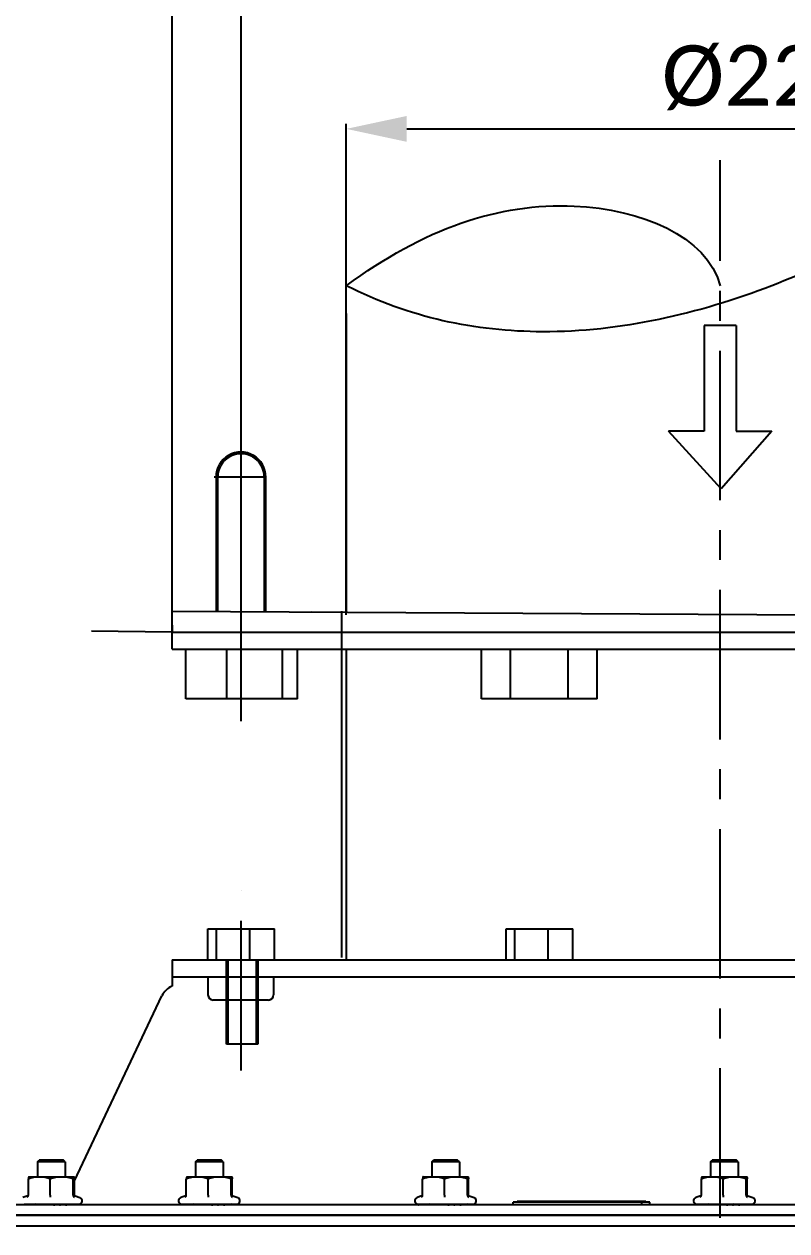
# Model space of a CAD drawing. Header units: millimetres. Extents: x 242 to 4341, y -255 to 3233.
# Drawn here: x 535.1 to 756.1, y 21.3 to 371 of the extents above; entities that cross this region are included whole.
import ezdxf

# ---------------------------------------------------------------- set-up
doc = ezdxf.new("R2010")
doc.units = ezdxf.units.MM
doc.header["$LTSCALE"] = 115.5
doc.header["$PDMODE"] = 3
doc.header["$PDSIZE"] = 8
doc.linetypes.add('CENTER', pattern=[0.6, 0.375, -0.075, 0.075, -0.075])
doc.layers.get('0').update_dxf_attribs({"linetype": 'CONTINUOUS'})
doc.layers.get('Defpoints').update_dxf_attribs({"linetype": 'CONTINUOUS'})
doc.layers.add('02___PRT_ALL_AXES', color=7, linetype='CONTINUOUS')
doc.styles.get("Standard").update_dxf_attribs({"font": 'calibri.ttf'})
doc.dimstyles.new('DIMSTYLE_1', dxfattribs={"dimtxt": 17.5, "dimasz": 17.5, "dimexe": 1.5, "dimexo": 1, "dimgap": 0.875, "dimtad": 1, "dimdec": 0, "dimdsep": 46, "dimtxsty": 'Standard', "dimblk": '_FILLED', "dimblk1": '_FILLED', "dimblk2": '_FILLED', "dimcen": 0.09, "dimazin": 2, "dimtp": 0.01, "dimtm": 0.01, "dimtfac": 1, "dimtdec": 0, "dimtofl": 0, "dimtmove": 0, "dimatfit": 3, "dimldrblk": '_FILLED', "dimfxl": 1, "dimtolj": 1, "dimarcsym": 0})
doc.dimstyles.new('DIMSTYLE_2', dxfattribs={"dimtxt": 17.5, "dimasz": 17.5, "dimexe": 1.5, "dimexo": 1, "dimgap": 0.875, "dimtad": 1, "dimdsep": 46, "dimtxsty": 'Standard', "dimblk": '_FILLED', "dimblk1": '_FILLED', "dimblk2": '_FILLED', "dimcen": 0.09, "dimazin": 2, "dimtp": 0.01, "dimtm": 0.01, "dimtfac": 1, "dimtofl": 0, "dimtmove": 0, "dimatfit": 3, "dimldrblk": '_FILLED', "dimfxl": 1, "dimtolj": 1, "dimarcsym": 0})

# ---------------------------------------------------------------- blocks, each defined once
blk = doc.blocks.new('_FILLED')
at = {"color": 0, "linetype": 'ByBlock'}
blk.add_solid([(0, 0), (-1, 0.214), (-1, -0.214)], dxfattribs=at)
blk = doc.blocks.new('*D459')
at = {"color": 0, "linetype": 'Continuous', "lineweight": -2}
for p, q in [((577.93, 199.85), (577.93, 452.35)), ((897.93, 199.85), (897.93, 452.35)), ((880.43, 450.85), (595.43, 450.85))]:
    blk.add_line(p, q, dxfattribs=at)
at = {"layer": 'Defpoints', "color": 0}
for p in [(577.93, 450.85), (577.93, 198.85), (897.93, 198.85)]:
    blk.add_point(p, dxfattribs=at)
at = {"color": 0, "linetype": 'ByBlock', "lineweight": -2, "xscale": 17.5, "yscale": 17.5, "zscale": 17.5, "rotation": 180}
blk.add_blockref('_FILLED', (577.93, 450.85), dxfattribs=at)
at = {"color": 0, "linetype": 'ByBlock', "lineweight": -2, "xscale": 17.5, "yscale": 17.5, "zscale": 17.5}
blk.add_blockref('_FILLED', (897.93, 450.85), dxfattribs=at)
at = {"color": 0, "insert": (749.6, 475.06), "char_height": 17.5, "attachment_point": 2, "line_spacing_factor": 0.9}
blk.add_mtext('\\A1;%%c320', dxfattribs=at)
blk = doc.blocks.new('*D461')
at = {"color": 0, "linetype": 'Continuous', "lineweight": -2}
for p, q in [((597.93, 169.03), (597.93, 396.72)), ((860.43, 395.22), (615.43, 395.22)), ((877.93, 165.45), (877.93, 396.72))]:
    blk.add_line(p, q, dxfattribs=at)
at = {"layer": 'Defpoints', "color": 0}
for p in [(597.93, 395.22), (597.93, 168.03), (877.93, 164.45)]:
    blk.add_point(p, dxfattribs=at)
at = {"color": 0, "linetype": 'ByBlock', "lineweight": -2, "xscale": 17.5, "yscale": 17.5, "zscale": 17.5}
for p, rotation in [((597.93, 395.22), 180), ((877.93, 395.22), 359.9999999999999)]:
    blk.add_blockref('_FILLED', p, dxfattribs=dict(at, rotation=rotation))
at = {"color": 0, "insert": (760.25, 419.43), "char_height": 17.5, "attachment_point": 2, "line_spacing_factor": 0.9}
blk.add_mtext('\\A1;%%c280', dxfattribs=at)
blk = doc.blocks.new('*D463')
at = {"color": 0, "linetype": 'Continuous', "lineweight": -2}
for p, q in [((628.43, 199.85), (628.43, 342.12)), ((645.93, 340.62), (829.93, 340.62)), ((847.43, 199.85), (847.43, 342.12))]:
    blk.add_line(p, q, dxfattribs=at)
at = {"layer": 'Defpoints', "color": 0}
for p in [(847.43, 340.62), (628.43, 198.85), (847.43, 198.85)]:
    blk.add_point(p, dxfattribs=at)
at = {"color": 0, "linetype": 'ByBlock', "lineweight": -2, "xscale": 17.5, "yscale": 17.5, "zscale": 17.5, "rotation": 180}
blk.add_blockref('_FILLED', (628.43, 340.62), dxfattribs=at)
at = {"color": 0, "linetype": 'ByBlock', "lineweight": -2, "xscale": 17.5, "yscale": 17.5, "zscale": 17.5}
blk.add_blockref('_FILLED', (847.43, 340.62), dxfattribs=at)
at = {"color": 0, "insert": (749.6, 364.83), "char_height": 17.5, "attachment_point": 2, "line_spacing_factor": 0.9}
blk.add_mtext('\\A1;%%c220', dxfattribs=at)
blk = doc.blocks.new('ARROW_2_BL0', base_point=(1103.52, 965.54))
at = {"color": 7, "linetype": 'Continuous'}
for p, q in [((1110.46, 970.17), (1110.46, 980.54)), ((1110.46, 980.54), (1127.21, 965.86)), ((1079.82, 970.17), (1079.82, 960.92)), ((1079.82, 970.17), (1110.46, 970.17)), ((1127.21, 965.86), (1110.46, 950.54)), ((1079.82, 960.92), (1110.46, 960.92)), ((1110.46, 960.92), (1110.46, 950.54))]:
    blk.add_line(p, q, dxfattribs=at)

msp = doc.modelspace()

# ---------------------------------------------------------------- linework, layer by layer
at = {"color": 0, "linetype": 'Continuous'}
for p, q in [((628.431, 200.609), (628.431, 295.183)), ((628.431, 287.092), (628.431, 200.609)), ((605.103, 239.733), (590.173, 239.754)), ((590.691, 239.768), (590.691, 200.671)), ((591.196, 200.671), (591.196, 239.753)), ((604.666, 239.734), (604.666, 200.671)), ((605.103, 200.671), (605.103, 239.733)), ((577.931, 194.849), (577.931, 200.891)), ((577.931, 200.891), (897.931, 199.103)), ((618.431, 200.665), (628.431, 200.609)), ((627.109, 100.557), (627.109, 200.891)), ((577.864, 199.103), (577.931, 194.849)), ((577.884, 194.848), (554.646, 195.068)), ((581.937, 175.449), (581.937, 189.849)), ((593.777, 175.449), (593.777, 189.849)), ((609.949, 175.449), (609.949, 189.849)), ((614.283, 175.449), (614.283, 189.849)), ((667.612, 175.449), (667.612, 189.849)), ((675.984, 175.449), (675.984, 189.849)), ((692.727, 175.449), (692.727, 189.849)), ((701.099, 175.449), (701.099, 189.849)), ((614.283, 175.449), (581.937, 175.449)), ((701.099, 175.449), (667.612, 175.449)), ((588.272, 108.849), (607.59, 108.849)), ((588.272, 99.849), (588.272, 108.849)), ((590.86, 99.849), (590.86, 108.849)), ((600.519, 99.849), (600.519, 108.849)), ((607.59, 99.849), (607.59, 108.849)), ((674.696, 108.849), (694.015, 108.849)), ((674.696, 99.849), (674.696, 108.849)), ((677.284, 99.849), (677.284, 108.849)), ((686.944, 99.849), (686.944, 108.849)), ((694.015, 99.849), (694.015, 108.849)), ((593.746, 75.467), (593.746, 99.87)), ((594.074, 99.881), (594.074, 75.478)), ((602.309, 99.841), (602.309, 75.438)), ((602.761, 99.849), (602.761, 75.446)), ((588.346, 94.849), (588.346, 89.721)), ((607.353, 94.849), (607.353, 89.721)), ((605.853, 88.221), (589.846, 88.221)), ((602.761, 75.446), (593.746, 75.467)), ((538.992, 41.349), (539.492, 41.849)), ((538.992, 41.349), (538.992, 37.049)), ((546.992, 41.349), (538.992, 41.349)), ((546.492, 41.849), (539.492, 41.849)), ((546.992, 41.349), (546.492, 41.849)), ((546.992, 41.349), (546.992, 37.049)), ((584.731, 41.349), (585.231, 41.849)), ((592.731, 41.349), (584.731, 41.349)), ((584.731, 41.349), (584.731, 37.049)), ((592.231, 41.849), (585.231, 41.849)), ((592.731, 41.349), (592.231, 41.849)), ((592.731, 41.349), (592.731, 37.049)), ((653.185, 41.349), (653.685, 41.849)), ((661.185, 41.349), (653.185, 41.349)), ((653.185, 41.349), (653.185, 37.049)), ((660.685, 41.849), (653.685, 41.849)), ((661.185, 41.349), (660.685, 41.849)), ((661.185, 41.349), (661.185, 37.049)), ((733.931, 41.349), (734.431, 41.849)), ((741.931, 41.349), (733.931, 41.349)), ((733.931, 41.349), (733.931, 37.049)), ((741.431, 41.849), (734.431, 41.849)), ((741.931, 41.349), (741.431, 41.849)), ((741.931, 41.349), (741.931, 37.049)), ((536.324, 31.656), (536.324, 36.468)), ((536.492, 37.049), (536.485, 37.045)), ((536.492, 37.049), (549.485, 37.049)), ((542.642, 31.656), (542.642, 36.468)), ((549.31, 31.656), (549.31, 36.468)), ((549.485, 37.049), (549.5, 37.044)), ((549.66, 31.656), (549.66, 36.468)), ((582.078, 31.656), (582.078, 36.468)), ((582.231, 37.049), (582.226, 37.045)), ((582.231, 37.049), (595.226, 37.049)), ((588.414, 31.656), (588.414, 36.468)), ((595.067, 31.656), (595.067, 36.468)), ((595.226, 37.049), (595.237, 37.045)), ((595.385, 31.656), (595.385, 36.468)), ((650.542, 31.656), (650.542, 36.468)), ((650.685, 37.049), (650.68, 37.046)), ((650.685, 37.049), (663.68, 37.049)), ((656.89, 31.656), (656.89, 36.468)), ((663.532, 31.656), (663.532, 36.468)), ((663.68, 37.049), (663.69, 37.046)), ((663.827, 31.662), (663.827, 36.468)), ((731.283, 31.656), (731.283, 36.468)), ((731.431, 37.049), (731.426, 37.045)), ((731.431, 37.049), (744.426, 37.049)), ((737.625, 31.656), (737.625, 36.468)), ((744.272, 31.656), (744.272, 36.468)), ((744.426, 37.049), (744.436, 37.045)), ((744.579, 31.656), (744.579, 36.468)), ((536.163, 31.529), (534.746, 31.013)), ((536.156, 31.526), (536.157, 31.526)), ((549.829, 31.526), (549.828, 31.526)), ((549.829, 31.526), (551.239, 31.013)), ((581.896, 31.527), (580.485, 31.013)), ((581.896, 31.526), (581.897, 31.527)), ((581.897, 31.527), (582.008, 31.585)), ((582.008, 31.585), (582.078, 31.65)), ((595.567, 31.526), (595.566, 31.527)), ((595.567, 31.527), (596.978, 31.013)), ((650.35, 31.527), (648.938, 31.013)), ((650.35, 31.527), (650.351, 31.527)), ((650.351, 31.527), (650.459, 31.584)), ((650.459, 31.584), (650.535, 31.652)), ((650.529, 31.54), (650.542, 31.656)), ((650.535, 31.652), (650.542, 31.662)), ((664.019, 31.527), (664.018, 31.527)), ((664.019, 31.527), (665.431, 31.013)), ((731.096, 31.527), (729.685, 31.013)), ((731.096, 31.527), (731.097, 31.527)), ((731.097, 31.527), (731.212, 31.588)), ((731.212, 31.588), (731.283, 31.656)), ((731.269, 31.536), (731.283, 31.656)), ((744.766, 31.527), (744.765, 31.527)), ((744.766, 31.527), (746.177, 31.013)), ((957.931, 28.849), (517.931, 28.849)), ((535.094, 29.049), (535.092, 28.98)), ((535.094, 29.049), (550.892, 29.049)), ((535.178, 29.049), (535.178, 28.849)), ((535.918, 29.049), (535.918, 28.849)), ((537.35, 29.049), (537.35, 28.849)), ((539.335, 29.049), (539.335, 28.849)), ((541.678, 29.049), (541.678, 28.849)), ((544.15, 29.049), (544.15, 28.849)), ((546.508, 29.049), (546.508, 28.849)), ((548.522, 29.049), (548.522, 28.849)), ((549.995, 29.049), (549.995, 28.849)), ((550.782, 29.049), (550.782, 28.849)), ((550.892, 28.981), (550.892, 29.049)), ((580.834, 29.049), (580.831, 28.967)), ((580.834, 29.049), (596.631, 29.049)), ((580.922, 29.049), (580.922, 28.849)), ((581.672, 29.049), (581.672, 28.849)), ((583.113, 29.049), (583.113, 28.849)), ((585.104, 29.049), (585.104, 28.849)), ((587.451, 29.049), (587.451, 28.849)), ((589.922, 29.049), (589.922, 28.849)), ((592.277, 29.049), (592.277, 28.849)), ((594.285, 29.049), (594.285, 28.849)), ((595.75, 29.049), (595.75, 28.849)), ((596.527, 29.049), (596.527, 28.849)), ((596.631, 28.967), (596.631, 29.049)), ((649.287, 29.049), (649.285, 28.958)), ((649.287, 29.049), (665.085, 29.049)), ((649.379, 29.049), (649.379, 28.849)), ((650.136, 29.049), (650.136, 28.849)), ((651.584, 29.049), (651.584, 28.849)), ((653.579, 29.049), (653.579, 28.849)), ((655.928, 29.049), (655.928, 28.849)), ((658.4, 29.049), (658.4, 28.849)), ((660.752, 29.049), (660.752, 28.849)), ((662.756, 29.049), (662.756, 28.849)), ((664.214, 29.049), (664.214, 28.849)), ((664.984, 29.049), (664.984, 28.849)), ((665.085, 28.958), (665.085, 29.049)), ((716.358, 29.649), (676.744, 29.649)), ((676.744, 28.849), (676.744, 29.649)), ((715.182, 29.849), (677.92, 29.849)), ((677.92, 29.849), (677.92, 29.649)), ((713.223, 29.849), (713.223, 29.649)), ((714.008, 28.849), (714.008, 29.649)), ((715.182, 29.849), (715.182, 29.649)), ((716.358, 28.849), (716.358, 29.649)), ((730.033, 29.049), (730.031, 28.962)), ((730.033, 29.049), (745.831, 29.049)), ((730.123, 29.049), (730.123, 28.849)), ((730.877, 29.049), (730.877, 28.849)), ((732.321, 29.049), (732.321, 28.849)), ((734.315, 29.049), (734.315, 28.849)), ((736.662, 29.049), (736.662, 28.849)), ((739.134, 29.049), (739.134, 28.849)), ((741.488, 29.049), (741.488, 28.849)), ((743.493, 29.049), (743.493, 28.849)), ((744.955, 29.049), (744.955, 28.849)), ((745.728, 29.049), (745.728, 28.849)), ((745.831, 28.963), (745.831, 29.049)), ((957.931, 25.849), (517.931, 25.849))]:
    msp.add_line(p, q, dxfattribs=at)
for points in [[(536.157, 31.526), (536.268, 31.585), (536.322, 31.637)], [(549.629, 31.675), (549.625, 31.683), (549.626, 31.681), (549.649, 31.649)], [(549.649, 31.649), (549.717, 31.585), (549.828, 31.526)], [(595.35, 31.7), (595.348, 31.703), (595.354, 31.691), (595.383, 31.652)], [(595.383, 31.652), (595.455, 31.585), (595.566, 31.527)], [(663.791, 31.715), (663.792, 31.714), (663.802, 31.696)], [(663.802, 31.696), (663.834, 31.652), (663.91, 31.584), (664.018, 31.527)], [(744.544, 31.706), (744.543, 31.709), (744.549, 31.698), (744.576, 31.658)], [(744.576, 31.658), (744.65, 31.588), (744.765, 31.527)]]:
    msp.add_lwpolyline(points, dxfattribs=at)
for centre, radius, start, end in [((597.897, 239.768), 7.206, 359.72251, 180), ((597.931, 239.753), 6.735, 359.83887, 180), ((589.846, 89.721), 1.5, 180, 270), ((605.853, 89.721), 1.5, 270, 0), ((535.825, 31.656), 0.5, 357.8284, 0.01137), ((550.16, 31.656), 0.5, 179.98833, 182.20157), ((581.581, 31.656), 0.497, 359.36984, 0.01494), ((595.882, 31.656), 0.498, 179.98496, 180.65889), ((543.644, 29.849), 1, 270, 300.5617), ((545.358, 29.849), 1, 270, 306.8699), ((547.042, 30.397), 1.548, 269.9779, 274.10138), ((547.046, 30.332), 1.483, 274.12297, 275.31525), ((547.184, 29.849), 1, 270, 306.8699), ((550.892, 30.061), 1.013, 270, 70), ((580.831, 30.061), 1.013, 110, 270), ((589.405, 29.849), 1, 270, 301.3414), ((591.122, 29.849), 1, 270, 306.8699), ((592.811, 30.391), 1.543, 269.9801, 273.88587), ((592.814, 30.328), 1.48, 273.90479, 275.179), ((592.948, 29.849), 1, 270, 306.8699), ((596.631, 30.061), 1.013, 270, 70), ((649.285, 30.061), 1.013, 110, 270), ((657.874, 29.849), 1, 270, 301.8907), ((659.593, 29.849), 1, 270, 306.8699), ((661.284, 30.388), 1.539, 269.98161, 273.73217), ((661.288, 30.326), 1.477, 273.74925, 275.0833), ((661.419, 29.849), 1, 270, 306.8699), ((665.085, 30.061), 1.013, 270, 70), ((730.031, 30.061), 1.013, 110, 270), ((738.612, 29.849), 1, 270, 301.6169), ((740.331, 29.849), 1, 270, 306.8699), ((742.02, 30.39), 1.541, 269.98086, 273.80898), ((742.024, 30.327), 1.478, 273.82697, 275.13097), ((742.156, 29.849), 1, 270, 306.8699), ((745.831, 30.061), 1.013, 270, 70)]:
    msp.add_arc(centre, radius, start, end, dxfattribs=at)
for points, knots in [([(628.431, 295.183), (650.644, 311.601), (692.081, 326.094), (732.794, 309.677), (736.77, 295.183)], [0, 0, 0, 0, 0.5311239, 1, 1, 1, 1]), ([(847.431, 295.183), (824.749, 306.637), (791.18, 312.636), (740.226, 289.205), (688.259, 277.3), (646.664, 285.889), (628.431, 295.183)], [0, 0, 0, 0, 0.3062384, 0.4378051, 0.7398205, 1, 1, 1, 1]), ([(536.324, 36.468), (536.835, 36.643), (537.872, 36.936), (538.949, 37.049), (539.483, 37.049)], [0, 0, 0, 0, 0.5022737, 1, 1, 1, 1]), ([(536.485, 37.044), (536.477, 37.04), (536.461, 37.021), (536.431, 36.962), (536.398, 36.85), (536.36, 36.676), (536.337, 36.542), (536.324, 36.468)], [0, 0, 0, 0, 0.0477552, 0.1175999, 0.3277317, 0.6260848, 1, 1, 1, 1]), ([(539.483, 37.049), (540.018, 37.049), (541.095, 36.936), (542.132, 36.643), (542.642, 36.468)], [0, 0, 0, 0, 0.4977246, 1, 1, 1, 1]), ([(542.642, 36.468), (543.182, 36.643), (544.279, 36.936), (545.412, 37.049), (545.976, 37.049)], [0, 0, 0, 0, 0.5015173, 1, 1, 1, 1]), ([(545.976, 37.049), (546.54, 37.049), (547.674, 36.936), (548.771, 36.643), (549.31, 36.468)], [0, 0, 0, 0, 0.4984815, 1, 1, 1, 1]), ([(549.31, 36.468), (549.323, 36.548), (549.348, 36.691), (549.384, 36.854), (549.416, 36.955), (549.439, 37.008), (549.465, 37.049), (549.485, 37.049)], [0, 0, 0, 0, 0.3946841, 0.700616, 0.8153629, 0.9028723, 1, 1, 1, 1]), ([(549.5, 37.044), (549.508, 37.04), (549.524, 37.021), (549.554, 36.962), (549.587, 36.85), (549.625, 36.676), (549.648, 36.542), (549.66, 36.468)], [0, 0, 0, 0, 0.0477851, 0.1176661, 0.3278155, 0.6261211, 1, 1, 1, 1]), ([(582.078, 36.468), (582.59, 36.643), (583.631, 36.936), (584.71, 37.049), (585.246, 37.049)], [0, 0, 0, 0, 0.5022332, 1, 1, 1, 1]), ([(582.206, 37.024), (582.191, 37.001), (582.168, 36.935), (582.137, 36.815), (582.107, 36.654), (582.088, 36.534), (582.078, 36.468)], [0, 0, 0, 0, 0.1429748, 0.362353, 0.6512174, 1, 1, 1, 1]), ([(582.226, 37.045), (582.224, 37.044), (582.216, 37.038), (582.21, 37.03), (582.206, 37.024)], [0, 0, 0, 0, 0.207794, 1, 1, 1, 1]), ([(585.246, 37.049), (585.782, 37.049), (586.861, 36.936), (587.902, 36.643), (588.414, 36.468)], [0, 0, 0, 0, 0.4977651, 1, 1, 1, 1]), ([(588.414, 36.468), (588.952, 36.643), (590.046, 36.936), (591.177, 37.049), (591.74, 37.049)], [0, 0, 0, 0, 0.5015472, 1, 1, 1, 1]), ([(591.74, 37.049), (592.303, 37.049), (593.434, 36.936), (594.528, 36.643), (595.067, 36.468)], [0, 0, 0, 0, 0.4984516, 1, 1, 1, 1]), ([(595.067, 36.468), (595.079, 36.548), (595.101, 36.69), (595.138, 36.871), (595.171, 36.983), (595.2, 37.036), (595.218, 37.049), (595.226, 37.049)], [0, 0, 0, 0, 0.3963241, 0.7029249, 0.9040508, 0.9631695, 1, 1, 1, 1]), ([(595.237, 37.045), (595.239, 37.044), (595.247, 37.038), (595.253, 37.03), (595.257, 37.024)], [0, 0, 0, 0, 0.2077617, 1, 1, 1, 1]), ([(595.257, 37.024), (595.272, 37.001), (595.295, 36.935), (595.326, 36.815), (595.356, 36.654), (595.375, 36.534), (595.385, 36.468)], [0, 0, 0, 0, 0.1430403, 0.3624164, 0.6512399, 1, 1, 1, 1]), ([(650.542, 36.468), (651.055, 36.643), (652.098, 36.936), (653.179, 37.049), (653.716, 37.049)], [0, 0, 0, 0, 0.5022049, 1, 1, 1, 1]), ([(650.661, 37.024), (650.647, 37.001), (650.625, 36.935), (650.597, 36.815), (650.569, 36.654), (650.551, 36.534), (650.542, 36.468)], [0, 0, 0, 0, 0.1419707, 0.3612066, 0.6504564, 1, 1, 1, 1]), ([(650.68, 37.046), (650.678, 37.045), (650.67, 37.039), (650.665, 37.031), (650.661, 37.024)], [0, 0, 0, 0, 0.2029261, 1, 1, 1, 1]), ([(653.716, 37.049), (654.253, 37.049), (655.335, 36.936), (656.377, 36.643), (656.89, 36.468)], [0, 0, 0, 0, 0.4977934, 1, 1, 1, 1]), ([(656.89, 36.468), (657.428, 36.643), (658.52, 36.936), (659.649, 37.049), (660.211, 37.049)], [0, 0, 0, 0, 0.5015687, 1, 1, 1, 1]), ([(660.211, 37.049), (660.773, 37.049), (661.902, 36.936), (662.995, 36.643), (663.532, 36.468)], [0, 0, 0, 0, 0.4984301, 1, 1, 1, 1]), ([(663.532, 36.468), (663.543, 36.548), (663.564, 36.69), (663.598, 36.871), (663.629, 36.983), (663.656, 37.036), (663.673, 37.049), (663.68, 37.049)], [0, 0, 0, 0, 0.3982056, 0.7058643, 0.9068219, 0.9650401, 1, 1, 1, 1]), ([(663.69, 37.046), (663.692, 37.045), (663.699, 37.039), (663.705, 37.031), (663.709, 37.024)], [0, 0, 0, 0, 0.2028916, 1, 1, 1, 1]), ([(663.709, 37.024), (663.723, 37.001), (663.745, 36.935), (663.773, 36.815), (663.801, 36.654), (663.818, 36.534), (663.827, 36.468)], [0, 0, 0, 0, 0.1420371, 0.3612706, 0.6504791, 1, 1, 1, 1]), ([(731.283, 36.468), (731.796, 36.643), (732.837, 36.936), (733.917, 37.049), (734.454, 37.049)], [0, 0, 0, 0, 0.502219, 1, 1, 1, 1]), ([(731.406, 37.024), (731.392, 37.001), (731.369, 36.935), (731.34, 36.815), (731.311, 36.654), (731.293, 36.534), (731.283, 36.468)], [0, 0, 0, 0, 0.1424651, 0.3617707, 0.6508307, 1, 1, 1, 1]), ([(731.426, 37.045), (731.424, 37.044), (731.416, 37.039), (731.41, 37.031), (731.406, 37.024)], [0, 0, 0, 0, 0.2054252, 1, 1, 1, 1]), ([(734.454, 37.049), (734.991, 37.049), (736.071, 36.936), (737.112, 36.643), (737.625, 36.468)], [0, 0, 0, 0, 0.4977793, 1, 1, 1, 1]), ([(737.625, 36.468), (738.163, 36.643), (739.256, 36.936), (740.386, 37.049), (740.949, 37.049)], [0, 0, 0, 0, 0.501558, 1, 1, 1, 1]), ([(740.949, 37.049), (741.511, 37.049), (742.641, 36.936), (743.734, 36.643), (744.272, 36.468)], [0, 0, 0, 0, 0.4984408, 1, 1, 1, 1]), ([(744.272, 36.468), (744.284, 36.548), (744.305, 36.69), (744.341, 36.871), (744.373, 36.983), (744.401, 37.036), (744.418, 37.049), (744.426, 37.049)], [0, 0, 0, 0, 0.3972731, 0.7044059, 0.9054434, 0.9641063, 1, 1, 1, 1]), ([(744.436, 37.045), (744.438, 37.044), (744.446, 37.039), (744.452, 37.031), (744.456, 37.024)], [0, 0, 0, 0, 0.2053918, 1, 1, 1, 1]), ([(744.456, 37.024), (744.47, 37.001), (744.493, 36.935), (744.522, 36.815), (744.551, 36.654), (744.569, 36.534), (744.579, 36.468)], [0, 0, 0, 0, 0.142531, 0.3618344, 0.6508533, 1, 1, 1, 1]), ([(535.964, 31.135), (536.043, 31.167), (536.193, 31.272), (536.283, 31.432), (536.306, 31.519)], [0, 0, 0, 0, 0.4879464, 1, 1, 1, 1]), ([(542.642, 31.656), (542.642, 31.548), (542.638, 31.375), (542.632, 31.201), (542.623, 31.135)], [0, 0, 0, 0, 0.6180399, 1, 1, 1, 1]), ([(549.31, 31.656), (549.31, 31.543), (549.381, 31.323), (549.557, 31.176), (549.652, 31.135)], [0, 0, 0, 0, 0.5205069, 1, 1, 1, 1]), ([(581.718, 31.135), (581.799, 31.168), (581.952, 31.276), (582.041, 31.442), (582.063, 31.531)], [0, 0, 0, 0, 0.4874824, 1, 1, 1, 1]), ([(588.414, 31.656), (588.414, 31.548), (588.41, 31.375), (588.404, 31.201), (588.397, 31.135)], [0, 0, 0, 0, 0.6181222, 1, 1, 1, 1]), ([(595.067, 31.656), (595.067, 31.543), (595.138, 31.322), (595.314, 31.176), (595.41, 31.135)], [0, 0, 0, 0, 0.5201643, 1, 1, 1, 1]), ([(650.183, 31.135), (650.265, 31.169), (650.42, 31.279), (650.508, 31.448), (650.529, 31.54)], [0, 0, 0, 0, 0.4871495, 1, 1, 1, 1]), ([(656.89, 31.656), (656.89, 31.548), (656.886, 31.375), (656.881, 31.201), (656.874, 31.135)], [0, 0, 0, 0, 0.6181755, 1, 1, 1, 1]), ([(663.532, 31.656), (663.532, 31.543), (663.604, 31.322), (663.78, 31.176), (663.876, 31.135)], [0, 0, 0, 0, 0.5199233, 1, 1, 1, 1]), ([(730.923, 31.135), (731.005, 31.168), (731.159, 31.277), (731.248, 31.445), (731.269, 31.536)], [0, 0, 0, 0, 0.4873159, 1, 1, 1, 1]), ([(737.625, 31.656), (737.625, 31.548), (737.621, 31.375), (737.616, 31.201), (737.608, 31.135)], [0, 0, 0, 0, 0.6181494, 1, 1, 1, 1]), ([(744.272, 31.656), (744.272, 31.543), (744.344, 31.322), (744.52, 31.176), (744.616, 31.135)], [0, 0, 0, 0, 0.5200434, 1, 1, 1, 1]), ([(535.092, 28.981), (535.092, 28.961), (535.094, 28.926), (535.097, 28.883), (535.111, 28.849), (535.125, 28.849)], [0, 0, 0, 0, 0.4219412, 0.7162234, 1, 1, 1, 1]), ([(535.095, 28.919), (535.094, 28.915), (535.093, 28.901), (535.092, 28.887), (535.092, 28.877)], [0, 0, 0, 0, 0.2942919, 1, 1, 1, 1]), ([(535.525, 29.049), (535.506, 29.017), (535.468, 28.962), (535.396, 28.886), (535.33, 28.849), (535.29, 28.849)], [0, 0, 0, 0, 0.3480547, 0.6233729, 1, 1, 1, 1]), ([(536.687, 29.049), (536.616, 28.985), (536.466, 28.887), (536.29, 28.849), (536.209, 28.849)], [0, 0, 0, 0, 0.5423989, 1, 1, 1, 1]), ([(538.467, 29.049), (538.364, 28.981), (538.145, 28.882), (537.907, 28.849), (537.792, 28.849)], [0, 0, 0, 0, 0.517216, 1, 1, 1, 1]), ([(540.689, 29.049), (540.627, 29.014), (540.374, 28.896), (540.092, 28.849), (539.885, 28.849)], [0, 0, 0, 0, 0.2556202, 1, 1, 1, 1]), ([(543.137, 29.049), (543.072, 29.014), (542.802, 28.894), (542.502, 28.849), (542.281, 28.849)], [0, 0, 0, 0, 0.2510455, 1, 1, 1, 1]), ([(545.571, 29.049), (545.386, 28.944), (545.103, 28.863), (544.819, 28.849), (544.747, 28.849)], [0, 0, 0, 0, 0.7468261, 1, 1, 1, 1]), ([(547.752, 29.049), (547.669, 28.992), (547.484, 28.904), (547.284, 28.864), (547.184, 28.855)], [0, 0, 0, 0, 0.4992808, 1, 1, 1, 1]), ([(549.468, 29.049), (549.397, 28.982), (549.229, 28.878), (549.035, 28.849), (548.94, 28.849)], [0, 0, 0, 0, 0.5049027, 1, 1, 1, 1]), ([(550.549, 29.049), (550.517, 28.99), (550.455, 28.909), (550.341, 28.856), (550.284, 28.849), (550.256, 28.849)], [0, 0, 0, 0, 0.5413864, 0.7712771, 1, 1, 1, 1]), ([(550.892, 28.981), (550.892, 28.961), (550.891, 28.926), (550.888, 28.883), (550.874, 28.849), (550.86, 28.849)], [0, 0, 0, 0, 0.4219412, 0.7162234, 1, 1, 1, 1]), ([(580.831, 28.967), (580.831, 28.949), (580.833, 28.918), (580.836, 28.88), (580.849, 28.849), (580.861, 28.849)], [0, 0, 0, 0, 0.4209423, 0.7151314, 1, 1, 1, 1]), ([(581.275, 29.049), (581.256, 29.017), (581.217, 28.962), (581.144, 28.886), (581.077, 28.849), (581.037, 28.849)], [0, 0, 0, 0, 0.3465201, 0.6213793, 1, 1, 1, 1]), ([(582.447, 29.049), (582.375, 28.985), (582.224, 28.887), (582.047, 28.849), (581.966, 28.849)], [0, 0, 0, 0, 0.5418558, 1, 1, 1, 1]), ([(584.234, 29.049), (584.131, 28.981), (583.911, 28.882), (583.672, 28.849), (583.557, 28.849)], [0, 0, 0, 0, 0.5170032, 1, 1, 1, 1]), ([(586.461, 29.049), (586.399, 29.014), (586.145, 28.896), (585.862, 28.849), (585.655, 28.849)], [0, 0, 0, 0, 0.2555334, 1, 1, 1, 1]), ([(588.91, 29.049), (588.845, 29.014), (588.575, 28.894), (588.275, 28.849), (588.054, 28.849)], [0, 0, 0, 0, 0.2510036, 1, 1, 1, 1]), ([(591.342, 29.049), (591.158, 28.944), (590.875, 28.863), (590.591, 28.849), (590.52, 28.849)], [0, 0, 0, 0, 0.7467997, 1, 1, 1, 1]), ([(593.518, 29.049), (593.435, 28.992), (593.249, 28.903), (593.049, 28.864), (592.948, 28.855)], [0, 0, 0, 0, 0.4992848, 1, 1, 1, 1]), ([(595.226, 29.049), (595.156, 28.982), (594.989, 28.878), (594.796, 28.849), (594.701, 28.849)], [0, 0, 0, 0, 0.5051169, 1, 1, 1, 1]), ([(596.298, 29.049), (596.267, 28.99), (596.206, 28.909), (596.093, 28.856), (596.036, 28.849), (596.008, 28.849)], [0, 0, 0, 0, 0.5424703, 0.7719242, 1, 1, 1, 1]), ([(596.631, 28.967), (596.631, 28.949), (596.63, 28.918), (596.627, 28.88), (596.614, 28.849), (596.602, 28.849)], [0, 0, 0, 0, 0.4209423, 0.7151314, 1, 1, 1, 1]), ([(649.285, 28.958), (649.285, 28.942), (649.286, 28.913), (649.289, 28.877), (649.301, 28.849), (649.312, 28.849)], [0, 0, 0, 0, 0.4202276, 0.7143704, 1, 1, 1, 1]), ([(649.737, 29.049), (649.717, 29.017), (649.678, 28.962), (649.604, 28.886), (649.536, 28.849), (649.495, 28.849)], [0, 0, 0, 0, 0.3454494, 0.6199902, 1, 1, 1, 1]), ([(650.915, 29.049), (650.843, 28.985), (650.691, 28.886), (650.513, 28.849), (650.432, 28.849)], [0, 0, 0, 0, 0.5414761, 1, 1, 1, 1]), ([(652.707, 29.049), (652.604, 28.981), (652.383, 28.882), (652.144, 28.849), (652.029, 28.849)], [0, 0, 0, 0, 0.5168538, 1, 1, 1, 1]), ([(654.937, 29.049), (654.875, 29.014), (654.622, 28.896), (654.338, 28.849), (654.131, 28.849)], [0, 0, 0, 0, 0.2554724, 1, 1, 1, 1]), ([(657.387, 29.049), (657.322, 29.014), (657.052, 28.894), (656.752, 28.849), (656.532, 28.849)], [0, 0, 0, 0, 0.2509743, 1, 1, 1, 1]), ([(659.818, 29.049), (659.634, 28.944), (659.351, 28.863), (659.068, 28.849), (658.996, 28.849)], [0, 0, 0, 0, 0.7467812, 1, 1, 1, 1]), ([(661.991, 29.049), (661.907, 28.992), (661.721, 28.903), (661.52, 28.864), (661.419, 28.855)], [0, 0, 0, 0, 0.4992881, 1, 1, 1, 1]), ([(663.693, 29.049), (663.623, 28.982), (663.457, 28.878), (663.264, 28.849), (663.17, 28.849)], [0, 0, 0, 0, 0.5052715, 1, 1, 1, 1]), ([(664.758, 29.049), (664.727, 28.99), (664.667, 28.909), (664.555, 28.856), (664.498, 28.849), (664.471, 28.849)], [0, 0, 0, 0, 0.5432541, 0.7723929, 1, 1, 1, 1]), ([(665.085, 28.958), (665.085, 28.942), (665.084, 28.913), (665.081, 28.877), (665.069, 28.849), (665.058, 28.849)], [0, 0, 0, 0, 0.4202276, 0.7143704, 1, 1, 1, 1]), ([(730.031, 28.963), (730.031, 28.946), (730.032, 28.916), (730.035, 28.879), (730.048, 28.849), (730.059, 28.849)], [0, 0, 0, 0, 0.4205847, 0.7147487, 1, 1, 1, 1]), ([(730.479, 29.049), (730.459, 29.017), (730.421, 28.962), (730.347, 28.886), (730.279, 28.849), (730.239, 28.849)], [0, 0, 0, 0, 0.345982, 0.620681, 1, 1, 1, 1]), ([(731.654, 29.049), (731.582, 28.985), (731.43, 28.886), (731.253, 28.849), (731.171, 28.849)], [0, 0, 0, 0, 0.5416651, 1, 1, 1, 1]), ([(733.443, 29.049), (733.34, 28.981), (733.12, 28.882), (732.881, 28.849), (732.766, 28.849)], [0, 0, 0, 0, 0.5169282, 1, 1, 1, 1]), ([(735.672, 29.049), (735.61, 29.014), (735.356, 28.896), (735.073, 28.849), (734.866, 28.849)], [0, 0, 0, 0, 0.2555028, 1, 1, 1, 1]), ([(738.122, 29.049), (738.056, 29.014), (737.786, 28.894), (737.487, 28.849), (737.266, 28.849)], [0, 0, 0, 0, 0.2509889, 1, 1, 1, 1]), ([(740.553, 29.049), (740.369, 28.944), (740.086, 28.863), (739.803, 28.849), (739.731, 28.849)], [0, 0, 0, 0, 0.7467904, 1, 1, 1, 1]), ([(742.727, 29.049), (742.644, 28.992), (742.458, 28.903), (742.257, 28.864), (742.156, 28.855)], [0, 0, 0, 0, 0.4992864, 1, 1, 1, 1]), ([(744.432, 29.049), (744.363, 28.982), (744.196, 28.878), (744.003, 28.849), (743.909, 28.849)], [0, 0, 0, 0, 0.505194, 1, 1, 1, 1]), ([(745.501, 29.049), (745.47, 28.99), (745.409, 28.909), (745.297, 28.856), (745.24, 28.849), (745.212, 28.849)], [0, 0, 0, 0, 0.5428613, 0.7721579, 1, 1, 1, 1]), ([(745.831, 28.963), (745.831, 28.946), (745.83, 28.916), (745.827, 28.879), (745.815, 28.849), (745.803, 28.849)], [0, 0, 0, 0, 0.4205847, 0.7147487, 1, 1, 1, 1])]:
    msp.add_open_spline(points, degree=3, knots=knots, dxfattribs=at)
for points in [[(536.306, 31.519), (536.316, 31.558), (536.323, 31.597), (536.324, 31.637)], [(582.063, 31.531), (582.073, 31.57), (582.078, 31.61), (582.078, 31.65)]]:
    msp.add_open_spline(points, degree=3, dxfattribs=at)
at = {"layer": '02___PRT_ALL_AXES', "color": 0, "linetype": 'CENTER'}
for p, q in [((736.77, -252.054), (736.77, 331.562)), ((597.931, 67.849), (597.931, 119.849))]:
    msp.add_line(p, q, dxfattribs=at)
at = {"layer": '02___PRT_ALL_AXES', "color": 0, "linetype": 'Continuous'}
for p, q in [((577.931, 194.849), (897.931, 194.849)), ((577.931, 189.849), (577.931, 194.849)), ((577.931, 189.849), (897.931, 189.849)), ((628.431, 189.849), (628.431, 99.849)), ((577.931, 99.849), (897.931, 99.849)), ((577.931, 99.849), (577.931, 92.29)), ((897.931, 94.849), (577.931, 94.849)), ((549.66, 35.838), (575.026, 89.416)), ((517.931, 25.849), (957.931, 25.849)), ((517.931, 22.849), (957.931, 22.849))]:
    msp.add_line(p, q, dxfattribs=at)
msp.add_arc((580.449, 86.849), 6, 114.8311, 154.66559, dxfattribs=at)

# ---------------------------------------------------------------- block references
at = {"color": 0, "linetype": 'Continuous', "rotation": 270}
msp.add_blockref('ARROW_2_BL0', (736.743, 259.978), dxfattribs=at)

# ---------------------------------------------------------------- dimensions: what is measured, and where the dimension line sits
at = {"color": 0, "linetype": 'Continuous'}
dim = msp.add_linear_dim(base=(577.931, 450.853), p1=(897.931, 198.849), p2=(577.931, 198.849), angle=180, text='%%c<>', dimstyle='DIMSTYLE_2', dxfattribs=at)
dim.commit()
dim.dimension.update_dxf_attribs({"geometry": '*D459', "text_midpoint": (749.598, 450.853), "dimtype": 160})
dim = msp.add_linear_dim(base=(597.931, 395.224), p1=(877.931, 164.451), p2=(597.931, 168.029), angle=180, text='%%c280', dimstyle='DIMSTYLE_1', override={"dimtxsty": 'Standard'}, dxfattribs=at)
dim.commit()
dim.dimension.update_dxf_attribs({"geometry": '*D461', "text_midpoint": (760.255, 395.224), "dimtype": 160})
dim = msp.add_linear_dim(base=(847.431, 340.625), p1=(628.431, 198.849), p2=(847.431, 198.849), text='%%c220', dimstyle='DIMSTYLE_2', override={"dimtxsty": 'Standard'}, dxfattribs=at)
dim.commit()
dim.dimension.update_dxf_attribs({"geometry": '*D463', "text_midpoint": (749.598, 340.625), "dimtype": 160})

doc.saveas('drawing.dxf')
